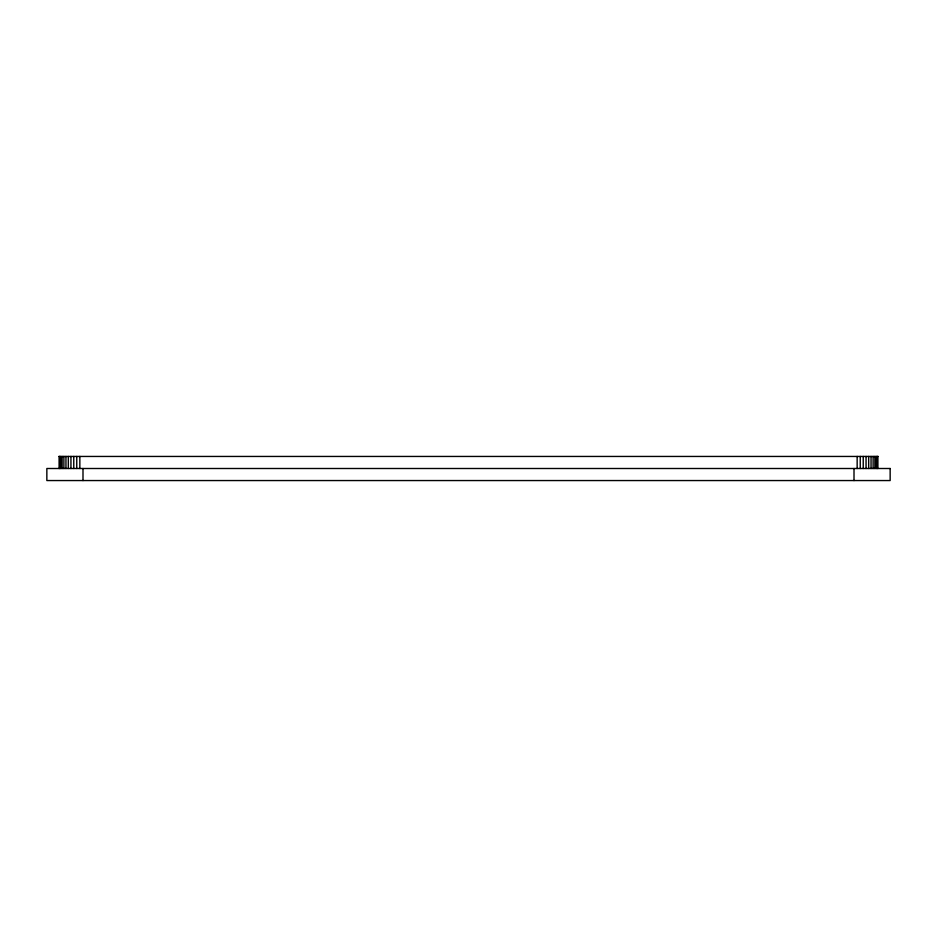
<?xml version="1.0" encoding="UTF-8"?>
<svg xmlns="http://www.w3.org/2000/svg" width="937" height="937" viewBox="0 0 937 937"><rect width="100%" height="100%" fill="white"/><g stroke="black" fill="none" stroke-linecap="round" stroke-linejoin="round"><path stroke-width="1.41" d="M58.902 456.448L878.098 456.448M877.899 456.448L877.899 468.5M877.278 456.448L877.278 468.5M876.271 456.448L876.271 468.5M874.877 456.448L874.877 468.5M873.12 456.448L873.12 468.5M871.047 456.448L871.047 468.5M868.681 456.448L868.681 468.5M866.057 456.448L866.057 468.5M863.235 456.448L863.235 468.5M860.248 456.448L860.248 468.5M857.156 456.448L857.156 468.5M854.005 468.5L854.005 480.552M82.995 468.5L82.995 480.552M79.844 456.448L79.844 468.5M76.752 456.448L76.752 468.5M73.765 456.448L73.765 468.5M70.943 456.448L70.943 468.5M68.319 456.448L68.319 468.5M65.953 456.448L65.953 468.5M63.88 456.448L63.88 468.5M62.123 456.448L62.123 468.5M60.729 456.448L60.729 468.5M59.722 456.448L59.722 468.5M59.101 456.448L59.101 468.5M890.15 468.5L46.85 468.5L46.85 480.552L890.15 480.552L890.15 468.5"/></g></svg>
